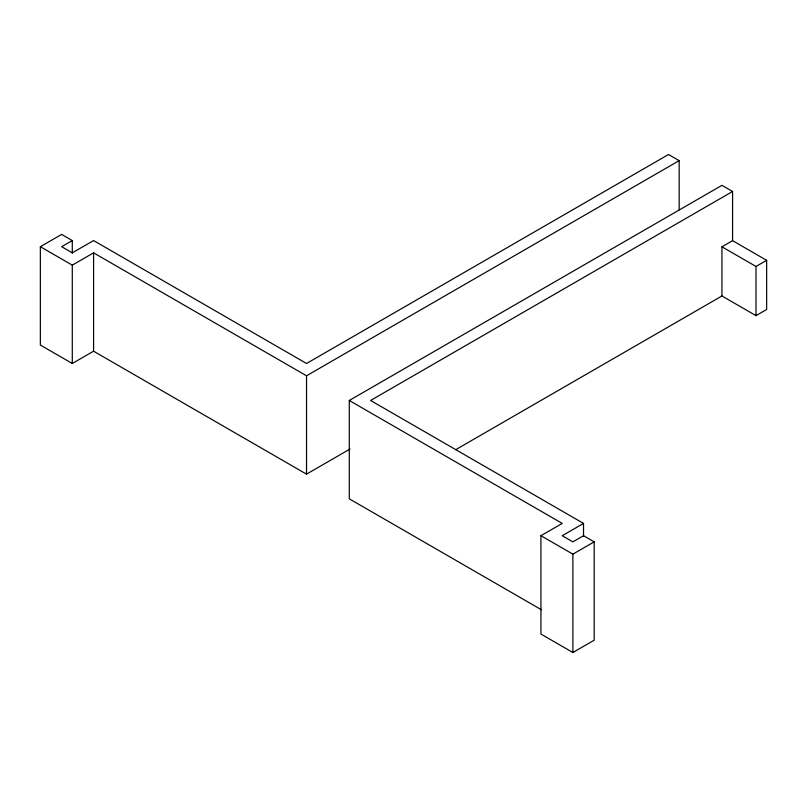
<?xml version="1.0" encoding="UTF-8"?>
<svg xmlns="http://www.w3.org/2000/svg" width="807" height="807" viewBox="0 0 807 807"><rect width="100%" height="100%" fill="white"/><g stroke="black" fill="none" stroke-linecap="round" stroke-linejoin="round"><path stroke-width="1.21" d="M350.107 448.974L306.529 474.143L93.582 351.196L72.287 363.493L40.35 345.053L40.35 246.7L61.645 234.403L72.287 240.557L72.287 253.166M72.287 240.557L61.645 246.7L72.287 252.843L93.582 240.557L306.529 363.493L668.519 154.5L679.171 160.643L679.171 209.82M40.35 246.7L72.287 265.14L93.582 252.843L306.529 375.79L679.171 160.643M541.477 609.789L349.29 498.827L349.29 400.474L721.932 185.338L732.585 191.481L732.585 240.657L766.65 260.328L766.65 309.505L756.008 315.648L721.932 295.977L455.693 449.691M732.585 191.481L370.584 400.474L583.522 523.42L583.522 536.03M721.932 295.977L721.932 246.801L732.585 240.657M721.932 246.801L756.008 266.471L766.65 260.328M583.522 523.42L562.227 535.707L572.879 541.86L583.522 535.707L594.174 541.86L594.174 640.213L572.879 652.5L540.932 634.06L540.932 535.707L562.227 523.42L349.29 400.474M540.932 535.707L572.879 554.147L594.174 541.86M756.008 266.471L756.008 315.648M572.879 554.147L572.879 652.5M306.529 375.79L306.529 474.143M93.582 252.843L93.582 351.196M72.287 265.14L72.287 363.493"/></g></svg>
